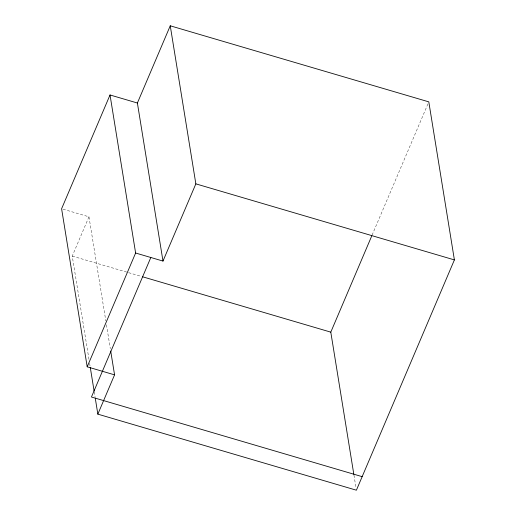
<?xml version="1.0" encoding="UTF-8"?>
<svg xmlns="http://www.w3.org/2000/svg" width="516" height="516" viewBox="0 0 516 516"><rect width="100%" height="100%" fill="white"/><g stroke="black" fill="none" stroke-linecap="round" stroke-linejoin="round"><path stroke-width="0.39" stroke-dasharray="2.58 1.94" d="M88.971 359.342L72.246 256.091L88.965 216.804L62.359 208.98M372.081 235.141L428.17 103.342M72.246 256.091L127.813 272.435M128.587 272.661L140.933 276.292M353.95 475.107L356.008 487.82M88.965 216.804L105.819 320.849M106.457 324.822L110.321 348.648M89.61 363.309L90.126 366.489M94.241 391.902L95.144 397.462"/><path stroke-width="0.77" d="M110.024 94.963L61.604 208.754L87.198 366.812L114.565 374.855L97.846 414.142L356.395 490.2L454.396 259.909L428.802 101.858L170.248 25.8L137.391 103.013L162.985 261.07L135.624 253.021L110.024 94.963L137.391 103.013M87.198 366.812L135.624 253.021M150.827 257.49L91.448 397.017L362.161 476.655M162.985 261.07L195.848 183.857L170.248 25.8M353.821 474.314L330.795 332.143L371.765 235.883M195.848 183.857L454.396 259.909M142.481 276.75L330.795 332.143M110.701 351.028L114.565 374.855M90.255 367.282L94.112 391.109M95.273 398.255L97.846 414.142"/></g></svg>
